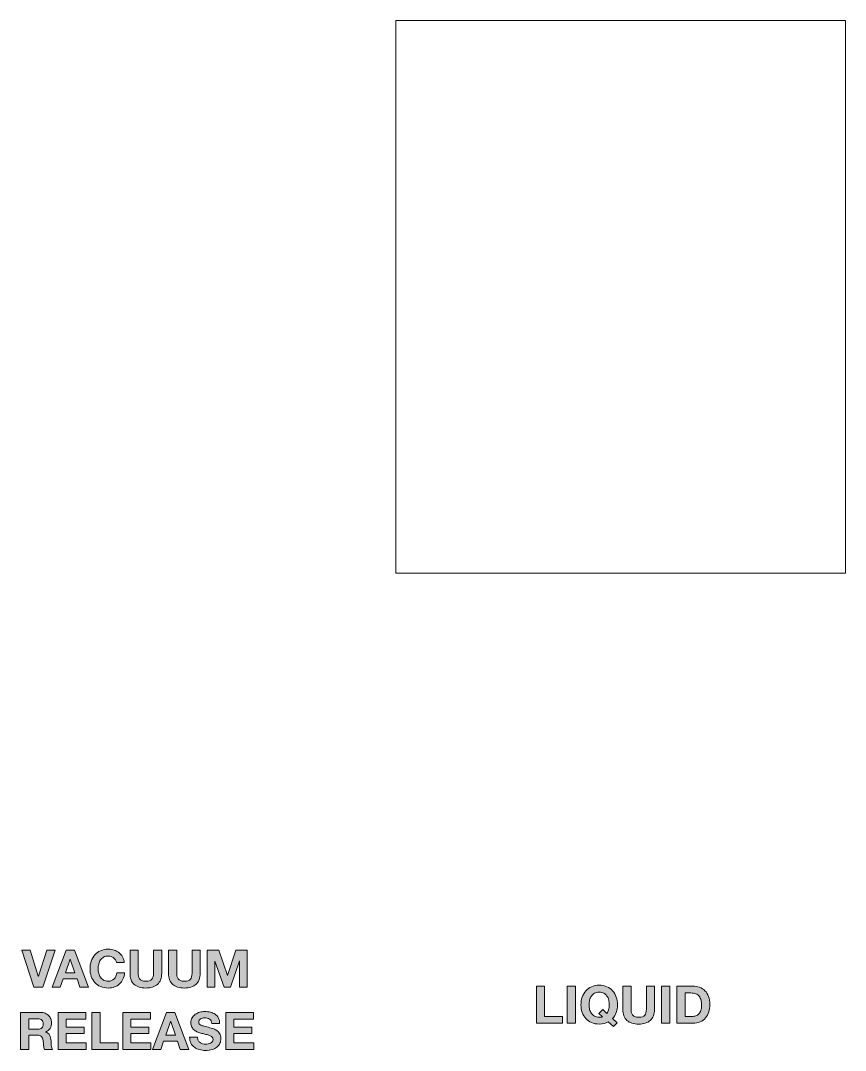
# Model space of a CAD drawing. Header units: millimetres. Extents: x -96603 to 124772, y -7961 to 11116.
# Drawn here: x 7068.9 to 7147.3, y 4525.1 to 4622.9 of the extents above; entities that cross this region are included whole.
import ezdxf

# ---------------------------------------------------------------- set-up
doc = ezdxf.new("R2010")
doc.units = ezdxf.units.MM
doc.layers.get('0').update_dxf_attribs({"lineweight": 15})
doc.layers.add('圖層 2', color=7, linetype='Continuous')

msp = doc.modelspace()

# ---------------------------------------------------------------- hatches: boundary and pattern name
for points in [[(7070.189, 4531.073), (7069.048, 4534.6), (7069.843, 4534.6), (7070.628, 4532.12), (7070.638, 4532.12), (7071.433, 4534.6), (7072.233, 4534.6), (7071.063, 4531.073)], [(7087.761, 4534.6), (7088.586, 4532.175), (7088.596, 4532.175), (7089.376, 4534.6), (7090.468, 4534.6), (7090.468, 4531.073), (7089.742, 4531.073), (7089.742, 4533.573), (7089.732, 4533.573), (7088.867, 4531.073), (7088.27, 4531.073), (7087.405, 4533.548), (7087.396, 4533.548), (7087.396, 4531.073), (7086.67, 4531.073), (7086.67, 4534.6)], [(7075.147, 4528.673), (7075.147, 4528.021), (7073.286, 4528.021), (7073.286, 4527.266), (7074.994, 4527.266), (7074.994, 4526.663), (7073.286, 4526.663), (7073.286, 4525.799), (7075.187, 4525.799), (7075.187, 4525.147), (7072.51, 4525.147), (7072.51, 4528.673)], [(7076.486, 4528.673), (7076.486, 4525.799), (7078.205, 4525.799), (7078.205, 4525.147), (7075.71, 4525.147), (7075.71, 4528.673)], [(7081.276, 4528.673), (7081.276, 4528.021), (7079.415, 4528.021), (7079.415, 4527.266), (7081.123, 4527.266), (7081.123, 4526.663), (7079.415, 4526.663), (7079.415, 4525.799), (7081.316, 4525.799), (7081.316, 4525.147), (7078.639, 4525.147), (7078.639, 4528.673)], [(7091.065, 4528.673), (7091.065, 4528.021), (7089.203, 4528.021), (7089.203, 4527.266), (7090.912, 4527.266), (7090.912, 4526.663), (7089.203, 4526.663), (7089.203, 4525.799), (7091.105, 4525.799), (7091.105, 4525.147), (7088.428, 4525.147), (7088.428, 4528.673)]]:
    msp.add_hatch(color=256).paths.add_polyline_path(points)
h = msp.add_hatch(color=256)
h.paths.add_polyline_path([(7074.066, 4534.6), (7075.384, 4531.073), (7074.579, 4531.073), (7074.313, 4531.859), (7072.994, 4531.859), (7072.717, 4531.073), (7071.937, 4531.073), (7073.27, 4534.6)])
h.paths.add_polyline_path([(7074.11, 4532.437), (7073.666, 4533.731), (7073.656, 4533.731), (7073.196, 4532.437)], flags=16)
h = msp.add_hatch(color=256)
edge = h.paths.add_edge_path()
edge.add_spline(control_points=[(7077.952, 4533.659), (7077.906, 4533.733), (7077.849, 4533.798), (7077.78, 4533.854), (7077.71, 4533.91), (7077.632, 4533.954), (7077.545, 4533.985), (7077.458, 4534.016), (7077.366, 4534.032), (7077.271, 4534.032), (7077.096, 4534.032), (7076.948, 4533.998), (7076.826, 4533.931), (7076.705, 4533.863), (7076.606, 4533.773), (7076.53, 4533.659), (7076.454, 4533.545), (7076.399, 4533.416), (7076.365, 4533.271), (7076.33, 4533.126), (7076.313, 4532.977), (7076.313, 4532.822), (7076.313, 4532.674), (7076.33, 4532.53), (7076.365, 4532.39), (7076.399, 4532.25), (7076.454, 4532.124), (7076.53, 4532.012), (7076.606, 4531.9), (7076.705, 4531.81), (7076.826, 4531.743), (7076.948, 4531.675), (7077.096, 4531.641), (7077.271, 4531.641), (7077.508, 4531.641), (7077.693, 4531.714), (7077.827, 4531.859), (7077.96, 4532.004), (7078.041, 4532.195), (7078.071, 4532.432), (7078.071, 4532.432), (7078.822, 4532.432), (7078.822, 4532.432), (7078.802, 4532.211), (7078.751, 4532.012), (7078.669, 4531.834), (7078.586, 4531.656), (7078.478, 4531.505), (7078.343, 4531.38), (7078.208, 4531.255), (7078.05, 4531.159), (7077.869, 4531.093), (7077.687, 4531.027), (7077.488, 4530.994), (7077.271, 4530.994), (7077.001, 4530.994), (7076.758, 4531.041), (7076.542, 4531.135), (7076.327, 4531.229), (7076.145, 4531.358), (7075.997, 4531.523), (7075.849, 4531.688), (7075.735, 4531.881), (7075.656, 4532.103), (7075.577, 4532.325), (7075.537, 4532.565), (7075.537, 4532.822), (7075.537, 4533.085), (7075.577, 4533.33), (7075.656, 4533.555), (7075.735, 4533.781), (7075.849, 4533.978), (7075.997, 4534.145), (7076.145, 4534.313), (7076.327, 4534.445), (7076.542, 4534.541), (7076.758, 4534.636), (7077.001, 4534.684), (7077.271, 4534.684), (7077.465, 4534.684), (7077.649, 4534.656), (7077.822, 4534.6), (7077.995, 4534.544), (7078.149, 4534.462), (7078.286, 4534.355), (7078.422, 4534.248), (7078.535, 4534.116), (7078.624, 4533.958), (7078.713, 4533.8), (7078.769, 4533.619), (7078.792, 4533.415), (7078.792, 4533.415), (7078.041, 4533.415), (7078.041, 4533.415), (7078.028, 4533.503), (7077.999, 4533.585), (7077.952, 4533.659)], knot_values=[0, 0, 0, 0, 1, 1, 1, 2, 2, 2, 3, 3, 3, 4, 4, 4, 5, 5, 5, 6, 6, 6, 7, 7, 7, 8, 8, 8, 9, 9, 9, 10, 10, 10, 11, 11, 11, 12, 12, 12, 13, 13, 13, 14, 14, 14, 15, 15, 15, 16, 16, 16, 17, 17, 17, 18, 18, 18, 19, 19, 19, 20, 20, 20, 21, 21, 21, 22, 22, 22, 23, 23, 23, 24, 24, 24, 25, 25, 25, 26, 26, 26, 27, 27, 27, 28, 28, 28, 29, 29, 29, 30, 30, 30, 31, 31, 31, 32, 32, 32, 32], degree=3, periodic=0)
h = msp.add_hatch(color=256)
edge = h.paths.add_edge_path()
edge.add_spline(control_points=[(7081.943, 4531.343), (7081.676, 4531.11), (7081.308, 4530.994), (7080.837, 4530.994), (7080.359, 4530.994), (7079.99, 4531.11), (7079.728, 4531.34), (7079.466, 4531.571), (7079.335, 4531.926), (7079.335, 4532.407), (7079.335, 4532.407), (7079.335, 4534.6), (7079.335, 4534.6), (7079.335, 4534.6), (7080.111, 4534.6), (7080.111, 4534.6), (7080.111, 4534.6), (7080.111, 4532.407), (7080.111, 4532.407), (7080.111, 4532.311), (7080.119, 4532.218), (7080.135, 4532.125), (7080.152, 4532.033), (7080.186, 4531.952), (7080.239, 4531.881), (7080.292, 4531.81), (7080.365, 4531.752), (7080.459, 4531.708), (7080.553, 4531.664), (7080.679, 4531.641), (7080.837, 4531.641), (7081.113, 4531.641), (7081.304, 4531.703), (7081.41, 4531.827), (7081.515, 4531.95), (7081.568, 4532.144), (7081.568, 4532.407), (7081.568, 4532.407), (7081.568, 4534.6), (7081.568, 4534.6), (7081.568, 4534.6), (7082.343, 4534.6), (7082.343, 4534.6), (7082.343, 4534.6), (7082.343, 4532.407), (7082.343, 4532.407), (7082.343, 4531.93), (7082.21, 4531.575), (7081.943, 4531.343)], knot_values=[0, 0, 0, 0, 1, 1, 1, 2, 2, 2, 3, 3, 3, 4, 4, 4, 5, 5, 5, 6, 6, 6, 7, 7, 7, 8, 8, 8, 9, 9, 9, 10, 10, 10, 11, 11, 11, 12, 12, 12, 13, 13, 13, 14, 14, 14, 15, 15, 15, 16, 16, 16, 16], degree=3, periodic=0)
h = msp.add_hatch(color=256)
edge = h.paths.add_edge_path()
edge.add_spline(control_points=[(7085.603, 4531.343), (7085.336, 4531.11), (7084.967, 4530.994), (7084.497, 4530.994), (7084.019, 4530.994), (7083.649, 4531.11), (7083.388, 4531.34), (7083.126, 4531.571), (7082.995, 4531.926), (7082.995, 4532.407), (7082.995, 4532.407), (7082.995, 4534.6), (7082.995, 4534.6), (7082.995, 4534.6), (7083.771, 4534.6), (7083.771, 4534.6), (7083.771, 4534.6), (7083.771, 4532.407), (7083.771, 4532.407), (7083.771, 4532.311), (7083.779, 4532.218), (7083.795, 4532.125), (7083.812, 4532.033), (7083.846, 4531.952), (7083.899, 4531.881), (7083.952, 4531.81), (7084.025, 4531.752), (7084.119, 4531.708), (7084.213, 4531.664), (7084.338, 4531.641), (7084.497, 4531.641), (7084.773, 4531.641), (7084.964, 4531.703), (7085.07, 4531.827), (7085.175, 4531.95), (7085.227, 4532.144), (7085.227, 4532.407), (7085.227, 4532.407), (7085.227, 4534.6), (7085.227, 4534.6), (7085.227, 4534.6), (7086.003, 4534.6), (7086.003, 4534.6), (7086.003, 4534.6), (7086.003, 4532.407), (7086.003, 4532.407), (7086.003, 4531.93), (7085.869, 4531.575), (7085.603, 4531.343)], knot_values=[0, 0, 0, 0, 1, 1, 1, 2, 2, 2, 3, 3, 3, 4, 4, 4, 5, 5, 5, 6, 6, 6, 7, 7, 7, 8, 8, 8, 9, 9, 9, 10, 10, 10, 11, 11, 11, 12, 12, 12, 13, 13, 13, 14, 14, 14, 15, 15, 15, 16, 16, 16, 16], degree=3, periodic=0)
h = msp.add_hatch(color=256)
edge = h.paths.add_edge_path()
edge.add_spline(control_points=[(7133.501, 4527.785), (7133.7, 4527.875), (7133.866, 4528), (7133.999, 4528.158)], knot_values=[6, 6, 6, 6, 7, 7, 7, 7], degree=3, periodic=0)
edge.add_spline(control_points=[(7133.999, 4528.158), (7134.133, 4528.316), (7134.232, 4528.504), (7134.298, 4528.721)], knot_values=[5, 5, 5, 5, 6, 6, 6, 6], degree=3, periodic=0)
edge.add_spline(control_points=[(7134.298, 4528.721), (7134.364, 4528.938), (7134.397, 4529.175), (7134.397, 4529.432), (7134.397, 4529.725), (7134.357, 4529.98), (7134.276, 4530.198)], knot_values=[3, 3, 3, 3, 4, 4, 4, 5, 5, 5, 5], degree=3, periodic=0)
edge.add_spline(control_points=[(7134.276, 4530.198), (7134.195, 4530.415), (7134.083, 4530.596), (7133.94, 4530.741)], knot_values=[2, 2, 2, 2, 3, 3, 3, 3], degree=3, periodic=0)
edge.add_spline(control_points=[(7133.94, 4530.741), (7133.797, 4530.886), (7133.627, 4530.994), (7133.431, 4531.067)], knot_values=[1, 1, 1, 1, 2, 2, 2, 2], degree=3, periodic=0)
edge.add_spline(control_points=[(7133.431, 4531.067), (7133.235, 4531.139), (7133.024, 4531.176), (7132.797, 4531.176)], knot_values=[0, 0, 0, 0, 1, 1, 1, 1], degree=3, periodic=0)
edge.add_spline(control_points=[(7132.797, 4531.176), (7132.797, 4531.176), (7131.276, 4531.176), (7131.276, 4531.176)], knot_values=[10, 10, 10, 10, 11, 11, 11, 11], degree=3, periodic=0)
edge.add_spline(control_points=[(7131.276, 4531.176), (7131.276, 4531.176), (7131.276, 4527.649), (7131.276, 4527.649)], knot_values=[9, 9, 9, 9, 10, 10, 10, 10], degree=3, periodic=0)
edge.add_spline(control_points=[(7131.276, 4527.649), (7131.276, 4527.649), (7132.797, 4527.649), (7132.797, 4527.649)], knot_values=[8, 8, 8, 8, 9, 9, 9, 9], degree=3, periodic=0)
edge.add_spline(control_points=[(7132.797, 4527.649), (7133.067, 4527.649), (7133.301, 4527.694), (7133.501, 4527.785)], knot_values=[7, 7, 7, 7, 8, 8, 8, 8], degree=3, periodic=0)
edge = h.paths.add_edge_path(flags=16)
edge.add_spline(control_points=[(7133.35, 4528.536), (7133.268, 4528.452), (7133.174, 4528.392), (7133.068, 4528.355), (7132.963, 4528.319), (7132.854, 4528.301), (7132.742, 4528.301)], knot_values=[0, 0, 0, 0, 1, 1, 1, 2, 2, 2, 2], degree=3, periodic=0)
edge.add_spline(control_points=[(7132.742, 4528.301), (7132.742, 4528.301), (7132.051, 4528.301), (7132.051, 4528.301)], knot_values=[10, 10, 10, 10, 11, 11, 11, 11], degree=3, periodic=0)
edge.add_spline(control_points=[(7132.051, 4528.301), (7132.051, 4528.301), (7132.051, 4530.524), (7132.051, 4530.524)], knot_values=[9, 9, 9, 9, 10, 10, 10, 10], degree=3, periodic=0)
edge.add_spline(control_points=[(7132.051, 4530.524), (7132.051, 4530.524), (7132.604, 4530.524), (7132.604, 4530.524)], knot_values=[8, 8, 8, 8, 9, 9, 9, 9], degree=3, periodic=0)
edge.add_spline(control_points=[(7132.604, 4530.524), (7132.795, 4530.524), (7132.956, 4530.496), (7133.086, 4530.442)], knot_values=[7, 7, 7, 7, 8, 8, 8, 8], degree=3, periodic=0)
edge.add_spline(control_points=[(7133.086, 4530.442), (7133.216, 4530.388), (7133.32, 4530.309), (7133.399, 4530.207)], knot_values=[6, 6, 6, 6, 7, 7, 7, 7], degree=3, periodic=0)
edge.add_spline(control_points=[(7133.399, 4530.207), (7133.478, 4530.105), (7133.535, 4529.983), (7133.57, 4529.84)], knot_values=[5, 5, 5, 5, 6, 6, 6, 6], degree=3, periodic=0)
edge.add_spline(control_points=[(7133.57, 4529.84), (7133.604, 4529.696), (7133.622, 4529.536), (7133.622, 4529.358), (7133.622, 4529.164), (7133.597, 4528.999), (7133.547, 4528.864)], knot_values=[3, 3, 3, 3, 4, 4, 4, 5, 5, 5, 5], degree=3, periodic=0)
edge.add_spline(control_points=[(7133.547, 4528.864), (7133.498, 4528.729), (7133.432, 4528.62), (7133.35, 4528.536)], knot_values=[2, 2, 2, 2, 3, 3, 3, 3], degree=3, periodic=0)
h.paths.add_polyline_path([(7129.819, 4527.649), (7130.594, 4527.649), (7130.594, 4531.176), (7129.819, 4531.176)])
edge = h.paths.add_edge_path()
edge.add_spline(control_points=[(7128.752, 4527.918), (7129.018, 4528.15), (7129.152, 4528.505), (7129.152, 4528.983)], knot_values=[15, 15, 15, 15, 16, 16, 16, 16], degree=3, periodic=0)
edge.add_spline(control_points=[(7129.152, 4528.983), (7129.152, 4528.983), (7129.152, 4531.176), (7129.152, 4531.176)], knot_values=[14, 14, 14, 14, 15, 15, 15, 15], degree=3, periodic=0)
edge.add_spline(control_points=[(7129.152, 4531.176), (7129.152, 4531.176), (7128.376, 4531.176), (7128.376, 4531.176)], knot_values=[13, 13, 13, 13, 14, 14, 14, 14], degree=3, periodic=0)
edge.add_spline(control_points=[(7128.376, 4531.176), (7128.376, 4531.176), (7128.376, 4528.983), (7128.376, 4528.983)], knot_values=[12, 12, 12, 12, 13, 13, 13, 13], degree=3, periodic=0)
edge.add_spline(control_points=[(7128.376, 4528.983), (7128.376, 4528.719), (7128.324, 4528.526), (7128.218, 4528.402)], knot_values=[11, 11, 11, 11, 12, 12, 12, 12], degree=3, periodic=0)
edge.add_spline(control_points=[(7128.218, 4528.402), (7128.113, 4528.279), (7127.922, 4528.217), (7127.646, 4528.217), (7127.487, 4528.217), (7127.362, 4528.239), (7127.268, 4528.284), (7127.174, 4528.328), (7127.101, 4528.386), (7127.048, 4528.457)], knot_values=[8, 8, 8, 8, 9, 9, 9, 10, 10, 10, 11, 11, 11, 11], degree=3, periodic=0)
edge.add_spline(control_points=[(7127.048, 4528.457), (7126.995, 4528.527), (7126.961, 4528.609), (7126.944, 4528.701)], knot_values=[7, 7, 7, 7, 8, 8, 8, 8], degree=3, periodic=0)
edge.add_spline(control_points=[(7126.944, 4528.701), (7126.928, 4528.793), (7126.92, 4528.887), (7126.92, 4528.983)], knot_values=[6, 6, 6, 6, 7, 7, 7, 7], degree=3, periodic=0)
edge.add_spline(control_points=[(7126.92, 4528.983), (7126.92, 4528.983), (7126.92, 4531.176), (7126.92, 4531.176)], knot_values=[5, 5, 5, 5, 6, 6, 6, 6], degree=3, periodic=0)
edge.add_spline(control_points=[(7126.92, 4531.176), (7126.92, 4531.176), (7126.144, 4531.176), (7126.144, 4531.176)], knot_values=[4, 4, 4, 4, 5, 5, 5, 5], degree=3, periodic=0)
edge.add_spline(control_points=[(7126.144, 4531.176), (7126.144, 4531.176), (7126.144, 4528.983), (7126.144, 4528.983)], knot_values=[3, 3, 3, 3, 4, 4, 4, 4], degree=3, periodic=0)
edge.add_spline(control_points=[(7126.144, 4528.983), (7126.144, 4528.502), (7126.275, 4528.146), (7126.537, 4527.916)], knot_values=[2, 2, 2, 2, 3, 3, 3, 3], degree=3, periodic=0)
edge.add_spline(control_points=[(7126.537, 4527.916), (7126.798, 4527.685), (7127.168, 4527.57), (7127.646, 4527.57), (7128.116, 4527.57), (7128.485, 4527.686), (7128.752, 4527.918)], knot_values=[0, 0, 0, 0, 1, 1, 1, 2, 2, 2, 2], degree=3, periodic=0)
h.paths.add_polyline_path([(7121.635, 4531.176), (7120.859, 4531.176), (7120.859, 4527.649), (7121.635, 4527.649)])
h.paths.add_polyline_path([(7118.706, 4531.176), (7117.931, 4531.176), (7117.931, 4527.649), (7120.425, 4527.649), (7120.425, 4528.301), (7118.706, 4528.301)])
h = msp.add_hatch(color=256)
edge = h.paths.add_edge_path()
edge.add_spline(control_points=[(7124.751, 4527.773), (7124.751, 4527.773), (7125.25, 4527.323), (7125.25, 4527.323)], knot_values=[17, 17, 17, 17, 18, 18, 18, 18], degree=3, periodic=0)
edge.add_spline(control_points=[(7125.25, 4527.323), (7125.25, 4527.323), (7125.611, 4527.699), (7125.611, 4527.699)], knot_values=[16, 16, 16, 16, 17, 17, 17, 17], degree=3, periodic=0)
edge.add_spline(control_points=[(7125.611, 4527.699), (7125.611, 4527.699), (7125.171, 4528.099), (7125.171, 4528.099)], knot_values=[15, 15, 15, 15, 16, 16, 16, 16], degree=3, periodic=0)
edge.add_spline(control_points=[(7125.171, 4528.099), (7125.319, 4528.266), (7125.433, 4528.461), (7125.512, 4528.681)], knot_values=[14, 14, 14, 14, 15, 15, 15, 15], degree=3, periodic=0)
edge.add_spline(control_points=[(7125.512, 4528.681), (7125.591, 4528.902), (7125.63, 4529.141), (7125.63, 4529.398), (7125.63, 4529.661), (7125.591, 4529.905), (7125.512, 4530.131)], knot_values=[12, 12, 12, 12, 13, 13, 13, 14, 14, 14, 14], degree=3, periodic=0)
edge.add_spline(control_points=[(7125.512, 4530.131), (7125.433, 4530.356), (7125.319, 4530.553), (7125.171, 4530.721)], knot_values=[11, 11, 11, 11, 12, 12, 12, 12], degree=3, periodic=0)
edge.add_spline(control_points=[(7125.171, 4530.721), (7125.023, 4530.889), (7124.842, 4531.021), (7124.628, 4531.116)], knot_values=[10, 10, 10, 10, 11, 11, 11, 11], degree=3, periodic=0)
edge.add_spline(control_points=[(7124.628, 4531.116), (7124.414, 4531.212), (7124.17, 4531.259), (7123.897, 4531.259), (7123.627, 4531.259), (7123.384, 4531.212), (7123.168, 4531.116)], knot_values=[8, 8, 8, 8, 9, 9, 9, 10, 10, 10, 10], degree=3, periodic=0)
edge.add_spline(control_points=[(7123.168, 4531.116), (7122.953, 4531.021), (7122.771, 4530.889), (7122.623, 4530.721)], knot_values=[7, 7, 7, 7, 8, 8, 8, 8], degree=3, periodic=0)
edge.add_spline(control_points=[(7122.623, 4530.721), (7122.474, 4530.553), (7122.361, 4530.356), (7122.282, 4530.131)], knot_values=[6, 6, 6, 6, 7, 7, 7, 7], degree=3, periodic=0)
edge.add_spline(control_points=[(7122.282, 4530.131), (7122.203, 4529.905), (7122.163, 4529.661), (7122.163, 4529.398), (7122.163, 4529.141), (7122.203, 4528.901), (7122.282, 4528.679)], knot_values=[4, 4, 4, 4, 5, 5, 5, 6, 6, 6, 6], degree=3, periodic=0)
edge.add_spline(control_points=[(7122.282, 4528.679), (7122.361, 4528.457), (7122.474, 4528.263), (7122.623, 4528.099)], knot_values=[3, 3, 3, 3, 4, 4, 4, 4], degree=3, periodic=0)
edge.add_spline(control_points=[(7122.623, 4528.099), (7122.771, 4527.934), (7122.953, 4527.805), (7123.168, 4527.711)], knot_values=[2, 2, 2, 2, 3, 3, 3, 3], degree=3, periodic=0)
edge.add_spline(control_points=[(7123.168, 4527.711), (7123.384, 4527.617), (7123.627, 4527.57), (7123.897, 4527.57), (7124.233, 4527.57), (7124.517, 4527.638), (7124.751, 4527.773)], knot_values=[0, 0, 0, 0, 1, 1, 1, 2, 2, 2, 2], degree=3, periodic=0)
edge = h.paths.add_edge_path(flags=16)
edge.add_spline(control_points=[(7124.638, 4528.588), (7124.638, 4528.588), (7124.238, 4528.953), (7124.238, 4528.953)], knot_values=[18, 18, 18, 18, 19, 19, 19, 19], degree=3, periodic=0)
edge.add_spline(control_points=[(7124.238, 4528.953), (7124.238, 4528.953), (7123.877, 4528.568), (7123.877, 4528.568)], knot_values=[17, 17, 17, 17, 18, 18, 18, 18], degree=3, periodic=0)
edge.add_spline(control_points=[(7123.877, 4528.568), (7123.877, 4528.568), (7124.208, 4528.266), (7124.208, 4528.266)], knot_values=[16.00001, 16.00001, 16.00001, 16.00001, 17, 17, 17, 17], degree=3, periodic=0)
edge.add_spline(control_points=[(7124.208, 4528.266), (7124.182, 4528.24), (7124.137, 4528.225), (7124.075, 4528.222)], knot_values=[15, 15, 15, 15, 16, 16, 16, 16], degree=3, periodic=0)
edge.add_spline(control_points=[(7124.075, 4528.222), (7124.012, 4528.219), (7123.953, 4528.217), (7123.897, 4528.217), (7123.722, 4528.217), (7123.574, 4528.251), (7123.452, 4528.318)], knot_values=[13, 13, 13, 13, 14, 14, 14, 15, 15, 15, 15], degree=3, periodic=0)
edge.add_spline(control_points=[(7123.452, 4528.318), (7123.331, 4528.386), (7123.232, 4528.476), (7123.156, 4528.588)], knot_values=[12, 12, 12, 12, 13, 13, 13, 13], degree=3, periodic=0)
edge.add_spline(control_points=[(7123.156, 4528.588), (7123.08, 4528.699), (7123.025, 4528.825), (7122.991, 4528.965)], knot_values=[11, 11, 11, 11, 12, 12, 12, 12], degree=3, periodic=0)
edge.add_spline(control_points=[(7122.991, 4528.965), (7122.956, 4529.105), (7122.939, 4529.249), (7122.939, 4529.398), (7122.939, 4529.552), (7122.956, 4529.702), (7122.991, 4529.847), (7123.025, 4529.992), (7123.08, 4530.121), (7123.156, 4530.235)], knot_values=[8, 8, 8, 8, 9, 9, 9, 10, 10, 10, 11, 11, 11, 11], degree=3, periodic=0)
edge.add_spline(control_points=[(7123.156, 4530.235), (7123.232, 4530.348), (7123.331, 4530.439), (7123.452, 4530.506)], knot_values=[7, 7, 7, 7, 8, 8, 8, 8], degree=3, periodic=0)
edge.add_spline(control_points=[(7123.452, 4530.506), (7123.574, 4530.574), (7123.722, 4530.608), (7123.897, 4530.608), (7124.071, 4530.608), (7124.219, 4530.574), (7124.341, 4530.506)], knot_values=[5, 5, 5, 5, 6, 6, 6, 7, 7, 7, 7], degree=3, periodic=0)
edge.add_spline(control_points=[(7124.341, 4530.506), (7124.463, 4530.439), (7124.562, 4530.348), (7124.638, 4530.235)], knot_values=[4, 4, 4, 4, 5, 5, 5, 5], degree=3, periodic=0)
edge.add_spline(control_points=[(7124.638, 4530.235), (7124.713, 4530.121), (7124.769, 4529.992), (7124.803, 4529.847)], knot_values=[3, 3, 3, 3, 4, 4, 4, 4], degree=3, periodic=0)
edge.add_spline(control_points=[(7124.803, 4529.847), (7124.838, 4529.702), (7124.855, 4529.552), (7124.855, 4529.398), (7124.855, 4529.21), (7124.835, 4529.05), (7124.796, 4528.918)], knot_values=[1, 1, 1, 1, 2, 2, 2, 3, 3, 3, 3], degree=3, periodic=0)
edge.add_spline(control_points=[(7124.796, 4528.918), (7124.756, 4528.787), (7124.703, 4528.676), (7124.638, 4528.588)], knot_values=[0, 0, 0, 0, 1, 1, 1, 1], degree=3, periodic=0)
h = msp.add_hatch(color=256)
edge = h.paths.add_edge_path()
edge.add_spline(control_points=[(7070.846, 4528.673), (7071.004, 4528.673), (7071.146, 4528.648), (7071.273, 4528.597), (7071.4, 4528.546), (7071.508, 4528.476), (7071.599, 4528.387), (7071.689, 4528.298), (7071.759, 4528.195), (7071.806, 4528.078), (7071.854, 4527.961), (7071.878, 4527.835), (7071.878, 4527.7), (7071.878, 4527.493), (7071.834, 4527.313), (7071.747, 4527.162), (7071.66, 4527.01), (7071.517, 4526.895), (7071.32, 4526.816), (7071.32, 4526.816), (7071.32, 4526.806), (7071.32, 4526.806), (7071.415, 4526.78), (7071.494, 4526.74), (7071.557, 4526.685), (7071.62, 4526.631), (7071.671, 4526.567), (7071.71, 4526.493), (7071.75, 4526.419), (7071.778, 4526.337), (7071.796, 4526.248), (7071.815, 4526.159), (7071.827, 4526.07), (7071.833, 4525.982), (7071.837, 4525.925), (7071.84, 4525.86), (7071.843, 4525.784), (7071.847, 4525.708), (7071.852, 4525.631), (7071.861, 4525.552), (7071.869, 4525.473), (7071.882, 4525.398), (7071.9, 4525.327), (7071.918, 4525.256), (7071.945, 4525.196), (7071.982, 4525.147), (7071.982, 4525.147), (7071.206, 4525.147), (7071.206, 4525.147), (7071.164, 4525.259), (7071.137, 4525.392), (7071.127, 4525.547), (7071.117, 4525.702), (7071.103, 4525.85), (7071.083, 4525.991), (7071.056, 4526.176), (7071, 4526.311), (7070.915, 4526.396), (7070.829, 4526.482), (7070.689, 4526.525), (7070.495, 4526.525), (7070.495, 4526.525), (7069.72, 4526.525), (7069.72, 4526.525), (7069.72, 4526.525), (7069.72, 4525.147), (7069.72, 4525.147), (7069.72, 4525.147), (7068.944, 4525.147), (7068.944, 4525.147), (7068.944, 4525.147), (7068.944, 4528.673), (7068.944, 4528.673), (7068.944, 4528.673), (7070.846, 4528.673), (7070.846, 4528.673)], knot_values=[0, 0, 0, 0, 1, 1, 1, 2, 2, 2, 3, 3, 3, 4, 4, 4, 5, 5, 5, 6, 6, 6, 7, 7, 7, 8, 8, 8, 9, 9, 9, 10, 10, 10, 11, 11, 11, 12, 12, 12, 13, 13, 13, 14, 14, 14, 15, 15, 15, 16, 16, 16, 17, 17, 17, 18, 18, 18, 19, 19, 19, 20, 20, 20, 21, 21, 21, 22, 22, 22, 23, 23, 23, 24, 24, 24, 25, 25, 25, 25], degree=3, periodic=0)
edge = h.paths.add_edge_path(flags=16)
edge.add_spline(control_points=[(7070.569, 4527.078), (7070.747, 4527.078), (7070.88, 4527.117), (7070.969, 4527.197), (7071.058, 4527.276), (7071.103, 4527.404), (7071.103, 4527.582), (7071.103, 4527.753), (7071.058, 4527.877), (7070.969, 4527.955), (7070.88, 4528.032), (7070.747, 4528.071), (7070.569, 4528.071), (7070.569, 4528.071), (7069.72, 4528.071), (7069.72, 4528.071), (7069.72, 4528.071), (7069.72, 4527.078), (7069.72, 4527.078), (7069.72, 4527.078), (7070.569, 4527.078), (7070.569, 4527.078)], knot_values=[0, 0, 0, 0, 1, 1, 1, 2, 2, 2, 3, 3, 3, 4, 4, 4, 5, 5, 5, 6, 6, 6, 7, 7, 7, 7], degree=3, periodic=0)
h = msp.add_hatch(color=256)
h.paths.add_polyline_path([(7083.598, 4528.673), (7084.916, 4525.147), (7084.111, 4525.147), (7083.845, 4525.932), (7082.526, 4525.932), (7082.249, 4525.147), (7081.469, 4525.147), (7082.802, 4528.673)])
h.paths.add_polyline_path([(7083.642, 4526.51), (7083.198, 4527.804), (7083.188, 4527.804), (7082.728, 4526.51)], flags=16)
h = msp.add_hatch(color=256)
edge = h.paths.add_edge_path()
edge.add_spline(control_points=[(7085.815, 4526.016), (7085.858, 4525.934), (7085.915, 4525.867), (7085.986, 4525.816), (7086.056, 4525.765), (7086.14, 4525.727), (7086.235, 4525.703), (7086.33, 4525.678), (7086.429, 4525.666), (7086.531, 4525.666), (7086.601, 4525.666), (7086.675, 4525.671), (7086.754, 4525.683), (7086.833, 4525.694), (7086.907, 4525.717), (7086.976, 4525.749), (7087.045, 4525.782), (7087.103, 4525.828), (7087.149, 4525.885), (7087.195, 4525.943), (7087.218, 4526.016), (7087.218, 4526.105), (7087.218, 4526.201), (7087.187, 4526.278), (7087.126, 4526.337), (7087.066, 4526.396), (7086.986, 4526.446), (7086.887, 4526.485), (7086.788, 4526.525), (7086.676, 4526.559), (7086.551, 4526.589), (7086.426, 4526.619), (7086.299, 4526.652), (7086.171, 4526.688), (7086.039, 4526.721), (7085.911, 4526.761), (7085.786, 4526.809), (7085.66, 4526.856), (7085.549, 4526.918), (7085.45, 4526.994), (7085.351, 4527.07), (7085.271, 4527.164), (7085.21, 4527.278), (7085.149, 4527.392), (7085.119, 4527.529), (7085.119, 4527.69), (7085.119, 4527.871), (7085.158, 4528.029), (7085.235, 4528.162), (7085.312, 4528.295), (7085.414, 4528.407), (7085.539, 4528.495), (7085.664, 4528.584), (7085.805, 4528.65), (7085.963, 4528.693), (7086.121, 4528.736), (7086.279, 4528.757), (7086.438, 4528.757), (7086.622, 4528.757), (7086.799, 4528.737), (7086.968, 4528.695), (7087.138, 4528.654), (7087.289, 4528.588), (7087.42, 4528.495), (7087.552, 4528.403), (7087.657, 4528.286), (7087.734, 4528.142), (7087.811, 4527.999), (7087.85, 4527.825), (7087.85, 4527.621), (7087.85, 4527.621), (7087.099, 4527.621), (7087.099, 4527.621), (7087.093, 4527.727), (7087.07, 4527.814), (7087.033, 4527.883), (7086.995, 4527.952), (7086.945, 4528.006), (7086.882, 4528.046), (7086.819, 4528.086), (7086.748, 4528.113), (7086.667, 4528.13), (7086.586, 4528.146), (7086.498, 4528.155), (7086.403, 4528.155), (7086.34, 4528.155), (7086.278, 4528.148), (7086.215, 4528.135), (7086.153, 4528.122), (7086.096, 4528.099), (7086.045, 4528.066), (7085.994, 4528.033), (7085.952, 4527.992), (7085.919, 4527.942), (7085.886, 4527.893), (7085.869, 4527.83), (7085.869, 4527.755), (7085.869, 4527.685), (7085.883, 4527.629), (7085.909, 4527.587), (7085.935, 4527.544), (7085.987, 4527.504), (7086.065, 4527.468), (7086.142, 4527.432), (7086.249, 4527.396), (7086.386, 4527.359), (7086.522, 4527.323), (7086.701, 4527.277), (7086.922, 4527.221), (7086.987, 4527.208), (7087.079, 4527.184), (7087.196, 4527.149), (7087.312, 4527.115), (7087.429, 4527.06), (7087.544, 4526.984), (7087.659, 4526.908), (7087.759, 4526.807), (7087.843, 4526.68), (7087.927, 4526.554), (7087.969, 4526.391), (7087.969, 4526.194), (7087.969, 4526.033), (7087.937, 4525.883), (7087.875, 4525.744), (7087.812, 4525.606), (7087.719, 4525.487), (7087.596, 4525.386), (7087.472, 4525.286), (7087.319, 4525.208), (7087.136, 4525.152), (7086.954, 4525.096), (7086.742, 4525.068), (7086.502, 4525.068), (7086.307, 4525.068), (7086.119, 4525.092), (7085.936, 4525.139), (7085.754, 4525.187), (7085.592, 4525.262), (7085.452, 4525.364), (7085.312, 4525.466), (7085.201, 4525.596), (7085.119, 4525.754), (7085.036, 4525.912), (7084.997, 4526.1), (7085, 4526.317), (7085, 4526.317), (7085.751, 4526.317), (7085.751, 4526.317), (7085.751, 4526.199), (7085.772, 4526.098), (7085.815, 4526.016)], knot_values=[0, 0, 0, 0, 1, 1, 1, 2, 2, 2, 3, 3, 3, 4, 4, 4, 5, 5, 5, 6, 6, 6, 7, 7, 7, 8, 8, 8, 9, 9, 9, 10, 10, 10, 11, 11, 11, 12, 12, 12, 13, 13, 13, 14, 14, 14, 15, 15, 15, 16, 16, 16, 17, 17, 17, 18, 18, 18, 19, 19, 19, 20, 20, 20, 21, 21, 21, 22, 22, 22, 23, 23, 23, 24, 24, 24, 25, 25, 25, 26, 26, 26, 27, 27, 27, 28, 28, 28, 29, 29, 29, 30, 30, 30, 31, 31, 31, 32, 32, 32, 33, 33, 33, 34, 34, 34, 35, 35, 35, 36, 36, 36, 37, 37, 37, 38, 38, 38, 39, 39, 39, 40, 40, 40, 41, 41, 41, 42, 42, 42, 43, 43, 43, 44, 44, 44, 45, 45, 45, 46, 46, 46, 47, 47, 47, 48, 48, 48, 49, 49, 49, 50, 50, 50, 50], degree=3, periodic=0)

# ---------------------------------------------------------------- linework, layer by layer
for p, q in [((7104.581, 4622.899), (7104.581, 4570.399)), ((7104.581, 4622.899), (7147.281, 4622.899)), ((7147.281, 4622.899), (7147.281, 4570.399)), ((7104.581, 4570.399), (7147.281, 4570.399))]:
    msp.add_line(p, q)
at = {"layer": '圖層 2', "lineweight": 0}
for p, q in [((7117.931, 4531.176), (7118.706, 4531.176)), ((7117.931, 4527.649), (7117.931, 4531.176)), ((7118.706, 4531.176), (7118.706, 4528.301)), ((7120.859, 4531.176), (7121.635, 4531.176)), ((7120.859, 4527.649), (7120.859, 4531.176)), ((7121.635, 4531.176), (7121.635, 4527.649)), ((7129.819, 4531.176), (7130.594, 4531.176)), ((7129.819, 4527.649), (7129.819, 4531.176)), ((7130.594, 4531.176), (7130.594, 4527.649)), ((7120.425, 4527.649), (7117.931, 4527.649)), ((7118.706, 4528.301), (7120.425, 4528.301)), ((7120.425, 4528.301), (7120.425, 4527.649)), ((7121.635, 4527.649), (7120.859, 4527.649)), ((7130.594, 4527.649), (7129.819, 4527.649))]:
    msp.add_line(p, q, dxfattribs=at)
for points in [[(7070.189, 4531.073), (7069.048, 4534.6), (7069.843, 4534.6), (7070.628, 4532.12), (7070.638, 4532.12), (7071.433, 4534.6), (7072.233, 4534.6), (7071.063, 4531.073), (7070.189, 4531.073)], [(7074.066, 4534.6), (7075.384, 4531.073), (7074.579, 4531.073), (7074.313, 4531.859), (7072.994, 4531.859), (7072.717, 4531.073), (7071.937, 4531.073), (7073.27, 4534.6), (7074.066, 4534.6)], [(7087.761, 4534.6), (7088.586, 4532.175), (7088.596, 4532.175), (7089.376, 4534.6), (7090.468, 4534.6), (7090.468, 4531.073), (7089.742, 4531.073), (7089.742, 4533.573), (7089.732, 4533.573), (7088.867, 4531.073), (7088.27, 4531.073), (7087.405, 4533.548), (7087.396, 4533.548), (7087.396, 4531.073), (7086.67, 4531.073), (7086.67, 4534.6), (7087.761, 4534.6)], [(7074.11, 4532.437), (7073.666, 4533.731), (7073.656, 4533.731), (7073.196, 4532.437), (7074.11, 4532.437)], [(7075.147, 4528.673), (7075.147, 4528.021), (7073.286, 4528.021), (7073.286, 4527.266), (7074.994, 4527.266), (7074.994, 4526.663), (7073.286, 4526.663), (7073.286, 4525.799), (7075.187, 4525.799), (7075.187, 4525.147), (7072.51, 4525.147), (7072.51, 4528.673), (7075.147, 4528.673)], [(7076.486, 4528.673), (7076.486, 4525.799), (7078.205, 4525.799), (7078.205, 4525.147), (7075.71, 4525.147), (7075.71, 4528.673), (7076.486, 4528.673)], [(7081.276, 4528.673), (7081.276, 4528.021), (7079.415, 4528.021), (7079.415, 4527.266), (7081.123, 4527.266), (7081.123, 4526.663), (7079.415, 4526.663), (7079.415, 4525.799), (7081.316, 4525.799), (7081.316, 4525.147), (7078.639, 4525.147), (7078.639, 4528.673), (7081.276, 4528.673)], [(7083.598, 4528.673), (7084.916, 4525.147), (7084.111, 4525.147), (7083.845, 4525.932), (7082.526, 4525.932), (7082.249, 4525.147), (7081.469, 4525.147), (7082.802, 4528.673), (7083.598, 4528.673)], [(7091.065, 4528.673), (7091.065, 4528.021), (7089.203, 4528.021), (7089.203, 4527.266), (7090.912, 4527.266), (7090.912, 4526.663), (7089.203, 4526.663), (7089.203, 4525.799), (7091.105, 4525.799), (7091.105, 4525.147), (7088.428, 4525.147), (7088.428, 4528.673), (7091.065, 4528.673)], [(7083.642, 4526.51), (7083.198, 4527.804), (7083.188, 4527.804), (7082.728, 4526.51), (7083.642, 4526.51)]]:
    msp.add_lwpolyline(points, dxfattribs=at)
for points, knots in [([(7077.952, 4533.659), (7077.906, 4533.733), (7077.849, 4533.798), (7077.78, 4533.854), (7077.71, 4533.91), (7077.632, 4533.954), (7077.545, 4533.985), (7077.458, 4534.016), (7077.366, 4534.032), (7077.271, 4534.032), (7077.096, 4534.032), (7076.948, 4533.998), (7076.826, 4533.931), (7076.705, 4533.863), (7076.606, 4533.773), (7076.53, 4533.659), (7076.454, 4533.545), (7076.399, 4533.416), (7076.365, 4533.271), (7076.33, 4533.126), (7076.313, 4532.977), (7076.313, 4532.822), (7076.313, 4532.674), (7076.33, 4532.53), (7076.365, 4532.39), (7076.399, 4532.25), (7076.454, 4532.124), (7076.53, 4532.012), (7076.606, 4531.9), (7076.705, 4531.81), (7076.826, 4531.743), (7076.948, 4531.675), (7077.096, 4531.641), (7077.271, 4531.641), (7077.508, 4531.641), (7077.693, 4531.714), (7077.827, 4531.859), (7077.96, 4532.004), (7078.041, 4532.195), (7078.071, 4532.432), (7078.071, 4532.432), (7078.822, 4532.432), (7078.822, 4532.432), (7078.802, 4532.211), (7078.751, 4532.012), (7078.669, 4531.834), (7078.586, 4531.656), (7078.478, 4531.505), (7078.343, 4531.38), (7078.208, 4531.255), (7078.05, 4531.159), (7077.869, 4531.093), (7077.687, 4531.027), (7077.488, 4530.994), (7077.271, 4530.994), (7077.001, 4530.994), (7076.758, 4531.041), (7076.542, 4531.135), (7076.327, 4531.229), (7076.145, 4531.358), (7075.997, 4531.523), (7075.849, 4531.688), (7075.735, 4531.881), (7075.656, 4532.103), (7075.577, 4532.325), (7075.537, 4532.565), (7075.537, 4532.822), (7075.537, 4533.085), (7075.577, 4533.33), (7075.656, 4533.555), (7075.735, 4533.781), (7075.849, 4533.978), (7075.997, 4534.145), (7076.145, 4534.313), (7076.327, 4534.445), (7076.542, 4534.541), (7076.758, 4534.636), (7077.001, 4534.684), (7077.271, 4534.684), (7077.465, 4534.684), (7077.649, 4534.656), (7077.822, 4534.6), (7077.995, 4534.544), (7078.149, 4534.462), (7078.286, 4534.355), (7078.422, 4534.248), (7078.535, 4534.116), (7078.624, 4533.958), (7078.713, 4533.8), (7078.769, 4533.619), (7078.792, 4533.415), (7078.792, 4533.415), (7078.041, 4533.415), (7078.041, 4533.415), (7078.028, 4533.503), (7077.999, 4533.585), (7077.952, 4533.659)], [0, 0, 0, 0, 1, 1, 1, 2, 2, 2, 3, 3, 3, 4, 4, 4, 5, 5, 5, 6, 6, 6, 7, 7, 7, 8, 8, 8, 9, 9, 9, 10, 10, 10, 11, 11, 11, 12, 12, 12, 13, 13, 13, 14, 14, 14, 15, 15, 15, 16, 16, 16, 17, 17, 17, 18, 18, 18, 19, 19, 19, 20, 20, 20, 21, 21, 21, 22, 22, 22, 23, 23, 23, 24, 24, 24, 25, 25, 25, 26, 26, 26, 27, 27, 27, 28, 28, 28, 29, 29, 29, 30, 30, 30, 31, 31, 31, 32, 32, 32, 32]), ([(7081.943, 4531.343), (7081.676, 4531.11), (7081.308, 4530.994), (7080.837, 4530.994), (7080.359, 4530.994), (7079.99, 4531.11), (7079.728, 4531.34), (7079.466, 4531.571), (7079.335, 4531.926), (7079.335, 4532.407), (7079.335, 4532.407), (7079.335, 4534.6), (7079.335, 4534.6), (7079.335, 4534.6), (7080.111, 4534.6), (7080.111, 4534.6), (7080.111, 4534.6), (7080.111, 4532.407), (7080.111, 4532.407), (7080.111, 4532.311), (7080.119, 4532.218), (7080.135, 4532.125), (7080.152, 4532.033), (7080.186, 4531.952), (7080.239, 4531.881), (7080.292, 4531.81), (7080.365, 4531.752), (7080.459, 4531.708), (7080.553, 4531.664), (7080.679, 4531.641), (7080.837, 4531.641), (7081.113, 4531.641), (7081.304, 4531.703), (7081.41, 4531.827), (7081.515, 4531.95), (7081.568, 4532.144), (7081.568, 4532.407), (7081.568, 4532.407), (7081.568, 4534.6), (7081.568, 4534.6), (7081.568, 4534.6), (7082.343, 4534.6), (7082.343, 4534.6), (7082.343, 4534.6), (7082.343, 4532.407), (7082.343, 4532.407), (7082.343, 4531.93), (7082.21, 4531.575), (7081.943, 4531.343)], [0, 0, 0, 0, 1, 1, 1, 2, 2, 2, 3, 3, 3, 4, 4, 4, 5, 5, 5, 6, 6, 6, 7, 7, 7, 8, 8, 8, 9, 9, 9, 10, 10, 10, 11, 11, 11, 12, 12, 12, 13, 13, 13, 14, 14, 14, 15, 15, 15, 16, 16, 16, 16]), ([(7085.603, 4531.343), (7085.336, 4531.11), (7084.967, 4530.994), (7084.497, 4530.994), (7084.019, 4530.994), (7083.649, 4531.11), (7083.388, 4531.34), (7083.126, 4531.571), (7082.995, 4531.926), (7082.995, 4532.407), (7082.995, 4532.407), (7082.995, 4534.6), (7082.995, 4534.6), (7082.995, 4534.6), (7083.771, 4534.6), (7083.771, 4534.6), (7083.771, 4534.6), (7083.771, 4532.407), (7083.771, 4532.407), (7083.771, 4532.311), (7083.779, 4532.218), (7083.795, 4532.125), (7083.812, 4532.033), (7083.846, 4531.952), (7083.899, 4531.881), (7083.952, 4531.81), (7084.025, 4531.752), (7084.119, 4531.708), (7084.213, 4531.664), (7084.338, 4531.641), (7084.497, 4531.641), (7084.773, 4531.641), (7084.964, 4531.703), (7085.07, 4531.827), (7085.175, 4531.95), (7085.227, 4532.144), (7085.227, 4532.407), (7085.227, 4532.407), (7085.227, 4534.6), (7085.227, 4534.6), (7085.227, 4534.6), (7086.003, 4534.6), (7086.003, 4534.6), (7086.003, 4534.6), (7086.003, 4532.407), (7086.003, 4532.407), (7086.003, 4531.93), (7085.869, 4531.575), (7085.603, 4531.343)], [0, 0, 0, 0, 1, 1, 1, 2, 2, 2, 3, 3, 3, 4, 4, 4, 5, 5, 5, 6, 6, 6, 7, 7, 7, 8, 8, 8, 9, 9, 9, 10, 10, 10, 11, 11, 11, 12, 12, 12, 13, 13, 13, 14, 14, 14, 15, 15, 15, 16, 16, 16, 16]), ([(7123.168, 4531.116), (7123.384, 4531.212), (7123.627, 4531.259), (7123.897, 4531.259), (7124.17, 4531.259), (7124.414, 4531.212), (7124.628, 4531.116)], [8, 8, 8, 8, 9, 9, 9, 10, 10, 10, 10]), ([(7124.341, 4530.506), (7124.219, 4530.574), (7124.071, 4530.608), (7123.897, 4530.608), (7123.722, 4530.608), (7123.574, 4530.574), (7123.452, 4530.506)], [5, 5, 5, 5, 6, 6, 6, 7, 7, 7, 7]), ([(7122.282, 4528.679), (7122.203, 4528.901), (7122.163, 4529.141), (7122.163, 4529.398), (7122.163, 4529.661), (7122.203, 4529.905), (7122.282, 4530.131)], [4, 4, 4, 4, 5, 5, 5, 6, 6, 6, 6]), ([(7123.156, 4530.235), (7123.08, 4530.121), (7123.025, 4529.992), (7122.991, 4529.847), (7122.956, 4529.702), (7122.939, 4529.552), (7122.939, 4529.398), (7122.939, 4529.249), (7122.956, 4529.105), (7122.991, 4528.965)], [8, 8, 8, 8, 9, 9, 9, 10, 10, 10, 11, 11, 11, 11]), ([(7124.796, 4528.918), (7124.835, 4529.05), (7124.855, 4529.21), (7124.855, 4529.398), (7124.855, 4529.552), (7124.838, 4529.702), (7124.803, 4529.847)], [1, 1, 1, 1, 2, 2, 2, 3, 3, 3, 3]), ([(7125.512, 4530.131), (7125.591, 4529.905), (7125.63, 4529.661), (7125.63, 4529.398), (7125.63, 4529.141), (7125.591, 4528.902), (7125.512, 4528.681)], [12, 12, 12, 12, 13, 13, 13, 14, 14, 14, 14]), ([(7133.547, 4528.864), (7133.597, 4528.999), (7133.622, 4529.164), (7133.622, 4529.358), (7133.622, 4529.536), (7133.604, 4529.696), (7133.57, 4529.84)], [3, 3, 3, 3, 4, 4, 4, 5, 5, 5, 5]), ([(7134.276, 4530.198), (7134.357, 4529.98), (7134.397, 4529.725), (7134.397, 4529.432), (7134.397, 4529.175), (7134.364, 4528.938), (7134.298, 4528.721)], [3, 3, 3, 3, 4, 4, 4, 5, 5, 5, 5]), ([(7070.846, 4528.673), (7071.004, 4528.673), (7071.146, 4528.648), (7071.273, 4528.597), (7071.4, 4528.546), (7071.508, 4528.476), (7071.599, 4528.387), (7071.689, 4528.298), (7071.759, 4528.195), (7071.806, 4528.078), (7071.854, 4527.961), (7071.878, 4527.835), (7071.878, 4527.7), (7071.878, 4527.493), (7071.834, 4527.313), (7071.747, 4527.162), (7071.66, 4527.01), (7071.517, 4526.895), (7071.32, 4526.816), (7071.32, 4526.816), (7071.32, 4526.806), (7071.32, 4526.806), (7071.415, 4526.78), (7071.494, 4526.74), (7071.557, 4526.685), (7071.62, 4526.631), (7071.671, 4526.567), (7071.71, 4526.493), (7071.75, 4526.419), (7071.778, 4526.337), (7071.796, 4526.248), (7071.815, 4526.159), (7071.827, 4526.07), (7071.833, 4525.982), (7071.837, 4525.925), (7071.84, 4525.86), (7071.843, 4525.784), (7071.847, 4525.708), (7071.852, 4525.631), (7071.861, 4525.552), (7071.869, 4525.473), (7071.882, 4525.398), (7071.9, 4525.327), (7071.918, 4525.256), (7071.945, 4525.196), (7071.982, 4525.147), (7071.982, 4525.147), (7071.206, 4525.147), (7071.206, 4525.147), (7071.164, 4525.259), (7071.137, 4525.392), (7071.127, 4525.547), (7071.117, 4525.702), (7071.103, 4525.85), (7071.083, 4525.991), (7071.056, 4526.176), (7071, 4526.311), (7070.915, 4526.396), (7070.829, 4526.482), (7070.689, 4526.525), (7070.495, 4526.525), (7070.495, 4526.525), (7069.72, 4526.525), (7069.72, 4526.525), (7069.72, 4526.525), (7069.72, 4525.147), (7069.72, 4525.147), (7069.72, 4525.147), (7068.944, 4525.147), (7068.944, 4525.147), (7068.944, 4525.147), (7068.944, 4528.673), (7068.944, 4528.673), (7068.944, 4528.673), (7070.846, 4528.673), (7070.846, 4528.673)], [0, 0, 0, 0, 1, 1, 1, 2, 2, 2, 3, 3, 3, 4, 4, 4, 5, 5, 5, 6, 6, 6, 7, 7, 7, 8, 8, 8, 9, 9, 9, 10, 10, 10, 11, 11, 11, 12, 12, 12, 13, 13, 13, 14, 14, 14, 15, 15, 15, 16, 16, 16, 17, 17, 17, 18, 18, 18, 19, 19, 19, 20, 20, 20, 21, 21, 21, 22, 22, 22, 23, 23, 23, 24, 24, 24, 25, 25, 25, 25]), ([(7085.815, 4526.016), (7085.858, 4525.934), (7085.915, 4525.867), (7085.986, 4525.816), (7086.056, 4525.765), (7086.14, 4525.727), (7086.235, 4525.703), (7086.33, 4525.678), (7086.429, 4525.666), (7086.531, 4525.666), (7086.601, 4525.666), (7086.675, 4525.671), (7086.754, 4525.683), (7086.833, 4525.694), (7086.907, 4525.717), (7086.976, 4525.749), (7087.045, 4525.782), (7087.103, 4525.828), (7087.149, 4525.885), (7087.195, 4525.943), (7087.218, 4526.016), (7087.218, 4526.105), (7087.218, 4526.201), (7087.187, 4526.278), (7087.126, 4526.337), (7087.066, 4526.396), (7086.986, 4526.446), (7086.887, 4526.485), (7086.788, 4526.525), (7086.676, 4526.559), (7086.551, 4526.589), (7086.426, 4526.619), (7086.299, 4526.652), (7086.171, 4526.688), (7086.039, 4526.721), (7085.911, 4526.761), (7085.786, 4526.809), (7085.66, 4526.856), (7085.549, 4526.918), (7085.45, 4526.994), (7085.351, 4527.07), (7085.271, 4527.164), (7085.21, 4527.278), (7085.149, 4527.392), (7085.119, 4527.529), (7085.119, 4527.69), (7085.119, 4527.871), (7085.158, 4528.029), (7085.235, 4528.162), (7085.312, 4528.295), (7085.414, 4528.407), (7085.539, 4528.495), (7085.664, 4528.584), (7085.805, 4528.65), (7085.963, 4528.693), (7086.121, 4528.736), (7086.279, 4528.757), (7086.438, 4528.757), (7086.622, 4528.757), (7086.799, 4528.737), (7086.968, 4528.695), (7087.138, 4528.654), (7087.289, 4528.588), (7087.42, 4528.495), (7087.552, 4528.403), (7087.657, 4528.286), (7087.734, 4528.142), (7087.811, 4527.999), (7087.85, 4527.825), (7087.85, 4527.621), (7087.85, 4527.621), (7087.099, 4527.621), (7087.099, 4527.621), (7087.093, 4527.727), (7087.07, 4527.814), (7087.033, 4527.883), (7086.995, 4527.952), (7086.945, 4528.006), (7086.882, 4528.046), (7086.819, 4528.086), (7086.748, 4528.113), (7086.667, 4528.13), (7086.586, 4528.146), (7086.498, 4528.155), (7086.403, 4528.155), (7086.34, 4528.155), (7086.278, 4528.148), (7086.215, 4528.135), (7086.153, 4528.122), (7086.096, 4528.099), (7086.045, 4528.066), (7085.994, 4528.033), (7085.952, 4527.992), (7085.919, 4527.942), (7085.886, 4527.893), (7085.869, 4527.83), (7085.869, 4527.755), (7085.869, 4527.685), (7085.883, 4527.629), (7085.909, 4527.587), (7085.935, 4527.544), (7085.987, 4527.504), (7086.065, 4527.468), (7086.142, 4527.432), (7086.249, 4527.396), (7086.386, 4527.359), (7086.522, 4527.323), (7086.701, 4527.277), (7086.922, 4527.221), (7086.987, 4527.208), (7087.079, 4527.184), (7087.196, 4527.149), (7087.312, 4527.115), (7087.429, 4527.06), (7087.544, 4526.984), (7087.659, 4526.908), (7087.759, 4526.807), (7087.843, 4526.68), (7087.927, 4526.554), (7087.969, 4526.391), (7087.969, 4526.194), (7087.969, 4526.033), (7087.937, 4525.883), (7087.875, 4525.744), (7087.812, 4525.606), (7087.719, 4525.487), (7087.596, 4525.386), (7087.472, 4525.286), (7087.319, 4525.208), (7087.136, 4525.152), (7086.954, 4525.096), (7086.742, 4525.068), (7086.502, 4525.068), (7086.307, 4525.068), (7086.119, 4525.092), (7085.936, 4525.139), (7085.754, 4525.187), (7085.592, 4525.262), (7085.452, 4525.364), (7085.312, 4525.466), (7085.201, 4525.596), (7085.119, 4525.754), (7085.036, 4525.912), (7084.997, 4526.1), (7085, 4526.317), (7085, 4526.317), (7085.751, 4526.317), (7085.751, 4526.317), (7085.751, 4526.199), (7085.772, 4526.098), (7085.815, 4526.016)], [0, 0, 0, 0, 1, 1, 1, 2, 2, 2, 3, 3, 3, 4, 4, 4, 5, 5, 5, 6, 6, 6, 7, 7, 7, 8, 8, 8, 9, 9, 9, 10, 10, 10, 11, 11, 11, 12, 12, 12, 13, 13, 13, 14, 14, 14, 15, 15, 15, 16, 16, 16, 17, 17, 17, 18, 18, 18, 19, 19, 19, 20, 20, 20, 21, 21, 21, 22, 22, 22, 23, 23, 23, 24, 24, 24, 25, 25, 25, 26, 26, 26, 27, 27, 27, 28, 28, 28, 29, 29, 29, 30, 30, 30, 31, 31, 31, 32, 32, 32, 33, 33, 33, 34, 34, 34, 35, 35, 35, 36, 36, 36, 37, 37, 37, 38, 38, 38, 39, 39, 39, 40, 40, 40, 41, 41, 41, 42, 42, 42, 43, 43, 43, 44, 44, 44, 45, 45, 45, 46, 46, 46, 47, 47, 47, 48, 48, 48, 49, 49, 49, 50, 50, 50, 50]), ([(7070.569, 4527.078), (7070.747, 4527.078), (7070.88, 4527.117), (7070.969, 4527.197), (7071.058, 4527.276), (7071.103, 4527.404), (7071.103, 4527.582), (7071.103, 4527.753), (7071.058, 4527.877), (7070.969, 4527.955), (7070.88, 4528.032), (7070.747, 4528.071), (7070.569, 4528.071), (7070.569, 4528.071), (7069.72, 4528.071), (7069.72, 4528.071), (7069.72, 4528.071), (7069.72, 4527.078), (7069.72, 4527.078), (7069.72, 4527.078), (7070.569, 4527.078), (7070.569, 4527.078)], [0, 0, 0, 0, 1, 1, 1, 2, 2, 2, 3, 3, 3, 4, 4, 4, 5, 5, 5, 6, 6, 6, 7, 7, 7, 7]), ([(7124.751, 4527.773), (7124.517, 4527.638), (7124.233, 4527.57), (7123.897, 4527.57), (7123.627, 4527.57), (7123.384, 4527.617), (7123.168, 4527.711)], [0, 0, 0, 0, 1, 1, 1, 2, 2, 2, 2]), ([(7123.452, 4528.318), (7123.574, 4528.251), (7123.722, 4528.217), (7123.897, 4528.217), (7123.953, 4528.217), (7124.012, 4528.219), (7124.075, 4528.222)], [13, 13, 13, 13, 14, 14, 14, 15, 15, 15, 15]), ([(7128.752, 4527.918), (7128.485, 4527.686), (7128.116, 4527.57), (7127.646, 4527.57), (7127.168, 4527.57), (7126.798, 4527.685), (7126.537, 4527.916)], [0, 0, 0, 0, 1, 1, 1, 2, 2, 2, 2]), ([(7127.048, 4528.457), (7127.101, 4528.386), (7127.174, 4528.328), (7127.268, 4528.284), (7127.362, 4528.239), (7127.487, 4528.217), (7127.646, 4528.217), (7127.922, 4528.217), (7128.113, 4528.279), (7128.218, 4528.402)], [8, 8, 8, 8, 9, 9, 9, 10, 10, 10, 11, 11, 11, 11]), ([(7132.742, 4528.301), (7132.854, 4528.301), (7132.963, 4528.319), (7133.068, 4528.355), (7133.174, 4528.392), (7133.268, 4528.452), (7133.35, 4528.536)], [0, 0, 0, 0, 1, 1, 1, 2, 2, 2, 2])]:
    msp.add_open_spline(points, degree=3, knots=knots, dxfattribs=at)
for points in [[(7122.282, 4530.131), (7122.361, 4530.356), (7122.474, 4530.553), (7122.623, 4530.721)], [(7122.623, 4530.721), (7122.771, 4530.889), (7122.953, 4531.021), (7123.168, 4531.116)], [(7124.628, 4531.116), (7124.842, 4531.021), (7125.023, 4530.889), (7125.171, 4530.721)], [(7125.171, 4530.721), (7125.319, 4530.553), (7125.433, 4530.356), (7125.512, 4530.131)], [(7126.144, 4531.176), (7126.144, 4531.176), (7126.92, 4531.176), (7126.92, 4531.176)], [(7126.144, 4528.983), (7126.144, 4528.983), (7126.144, 4531.176), (7126.144, 4531.176)], [(7126.92, 4531.176), (7126.92, 4531.176), (7126.92, 4528.983), (7126.92, 4528.983)], [(7128.376, 4531.176), (7128.376, 4531.176), (7129.152, 4531.176), (7129.152, 4531.176)], [(7128.376, 4528.983), (7128.376, 4528.983), (7128.376, 4531.176), (7128.376, 4531.176)], [(7129.152, 4531.176), (7129.152, 4531.176), (7129.152, 4528.983), (7129.152, 4528.983)], [(7131.276, 4531.176), (7131.276, 4531.176), (7132.797, 4531.176), (7132.797, 4531.176)], [(7131.276, 4527.649), (7131.276, 4527.649), (7131.276, 4531.176), (7131.276, 4531.176)], [(7132.797, 4531.176), (7133.024, 4531.176), (7133.235, 4531.139), (7133.431, 4531.067)], [(7133.431, 4531.067), (7133.627, 4530.994), (7133.797, 4530.886), (7133.94, 4530.741)], [(7133.94, 4530.741), (7134.083, 4530.596), (7134.195, 4530.415), (7134.276, 4530.198)], [(7123.452, 4530.506), (7123.331, 4530.439), (7123.232, 4530.348), (7123.156, 4530.235)], [(7124.638, 4530.235), (7124.562, 4530.348), (7124.463, 4530.439), (7124.341, 4530.506)], [(7124.803, 4529.847), (7124.769, 4529.992), (7124.713, 4530.121), (7124.638, 4530.235)], [(7132.051, 4530.524), (7132.051, 4530.524), (7132.051, 4528.301), (7132.051, 4528.301)], [(7132.604, 4530.524), (7132.604, 4530.524), (7132.051, 4530.524), (7132.051, 4530.524)], [(7133.086, 4530.442), (7132.956, 4530.496), (7132.795, 4530.524), (7132.604, 4530.524)], [(7133.399, 4530.207), (7133.32, 4530.309), (7133.216, 4530.388), (7133.086, 4530.442)], [(7133.57, 4529.84), (7133.535, 4529.983), (7133.478, 4530.105), (7133.399, 4530.207)], [(7122.623, 4528.099), (7122.474, 4528.263), (7122.361, 4528.457), (7122.282, 4528.679)], [(7122.991, 4528.965), (7123.025, 4528.825), (7123.08, 4528.699), (7123.156, 4528.588)], [(7123.877, 4528.568), (7123.877, 4528.568), (7124.238, 4528.953), (7124.238, 4528.953)], [(7124.238, 4528.953), (7124.238, 4528.953), (7124.638, 4528.588), (7124.638, 4528.588)], [(7124.638, 4528.588), (7124.703, 4528.676), (7124.756, 4528.787), (7124.796, 4528.918)], [(7125.512, 4528.681), (7125.433, 4528.461), (7125.319, 4528.266), (7125.171, 4528.099)], [(7126.537, 4527.916), (7126.275, 4528.146), (7126.144, 4528.502), (7126.144, 4528.983)], [(7126.92, 4528.983), (7126.92, 4528.887), (7126.928, 4528.793), (7126.944, 4528.701)], [(7126.944, 4528.701), (7126.961, 4528.609), (7126.995, 4528.527), (7127.048, 4528.457)], [(7128.218, 4528.402), (7128.324, 4528.526), (7128.376, 4528.719), (7128.376, 4528.983)], [(7129.152, 4528.983), (7129.152, 4528.505), (7129.018, 4528.15), (7128.752, 4527.918)], [(7133.35, 4528.536), (7133.432, 4528.62), (7133.498, 4528.729), (7133.547, 4528.864)], [(7134.298, 4528.721), (7134.232, 4528.504), (7134.133, 4528.316), (7133.999, 4528.158)], [(7123.168, 4527.711), (7122.953, 4527.805), (7122.771, 4527.934), (7122.623, 4528.099)], [(7123.156, 4528.588), (7123.232, 4528.476), (7123.331, 4528.386), (7123.452, 4528.318)], [(7124.208, 4528.266), (7124.208, 4528.266), (7123.877, 4528.568), (7123.877, 4528.568)], [(7124.075, 4528.222), (7124.137, 4528.225), (7124.182, 4528.24), (7124.208, 4528.266)], [(7125.25, 4527.323), (7125.25, 4527.323), (7124.751, 4527.773), (7124.751, 4527.773)], [(7125.171, 4528.099), (7125.171, 4528.099), (7125.611, 4527.699), (7125.611, 4527.699)], [(7125.611, 4527.699), (7125.611, 4527.699), (7125.25, 4527.323), (7125.25, 4527.323)], [(7132.797, 4527.649), (7132.797, 4527.649), (7131.276, 4527.649), (7131.276, 4527.649)], [(7132.051, 4528.301), (7132.051, 4528.301), (7132.742, 4528.301), (7132.742, 4528.301)], [(7133.501, 4527.785), (7133.301, 4527.694), (7133.067, 4527.649), (7132.797, 4527.649)], [(7133.999, 4528.158), (7133.866, 4528), (7133.7, 4527.875), (7133.501, 4527.785)]]:
    msp.add_open_spline(points, degree=3, dxfattribs=at)

doc.saveas('drawing.dxf')
